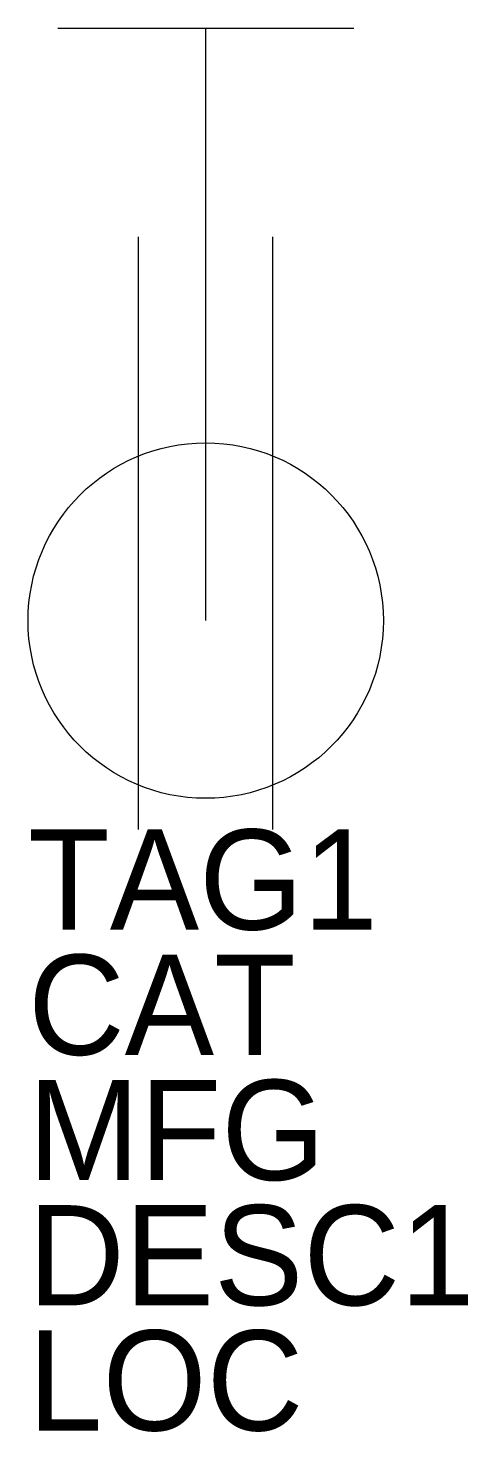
# Model space of a CAD drawing. Extents: x -0.22 to 0.33, y -1.25 to 0.5.
import ezdxf

# ---------------------------------------------------------------- set-up
doc = ezdxf.new("R2010")
doc.units = 0
doc.layers.get('0').update_dxf_attribs({"linetype": 'CONTINUOUS'})

msp = doc.modelspace()

# ---------------------------------------------------------------- linework, layer by layer
for p, q in [((-0.1848, 0.5), (0.1848, 0.5)), ((0, -0.2393), (0, 0.5)), ((-0.084, -0.5), (-0.084, 0.2393)), ((0.084, -0.5), (0.084, 0.2393))]:
    msp.add_line(p, q)
msp.add_circle((0, -0.2393), 0.2218)

# ---------------------------------------------------------------- texts
for tag, p in [('TAG1', (-0.2218, -0.625)), ('CAT', (-0.2218, -0.78125)), ('MFG', (-0.2218, -0.9375)), ('DESC1', (-0.2218, -1.09375)), ('LOC', (-0.2218, -1.25))]:
    msp.add_attdef(tag, p, '', height=0.125)

doc.saveas('drawing.dxf')
